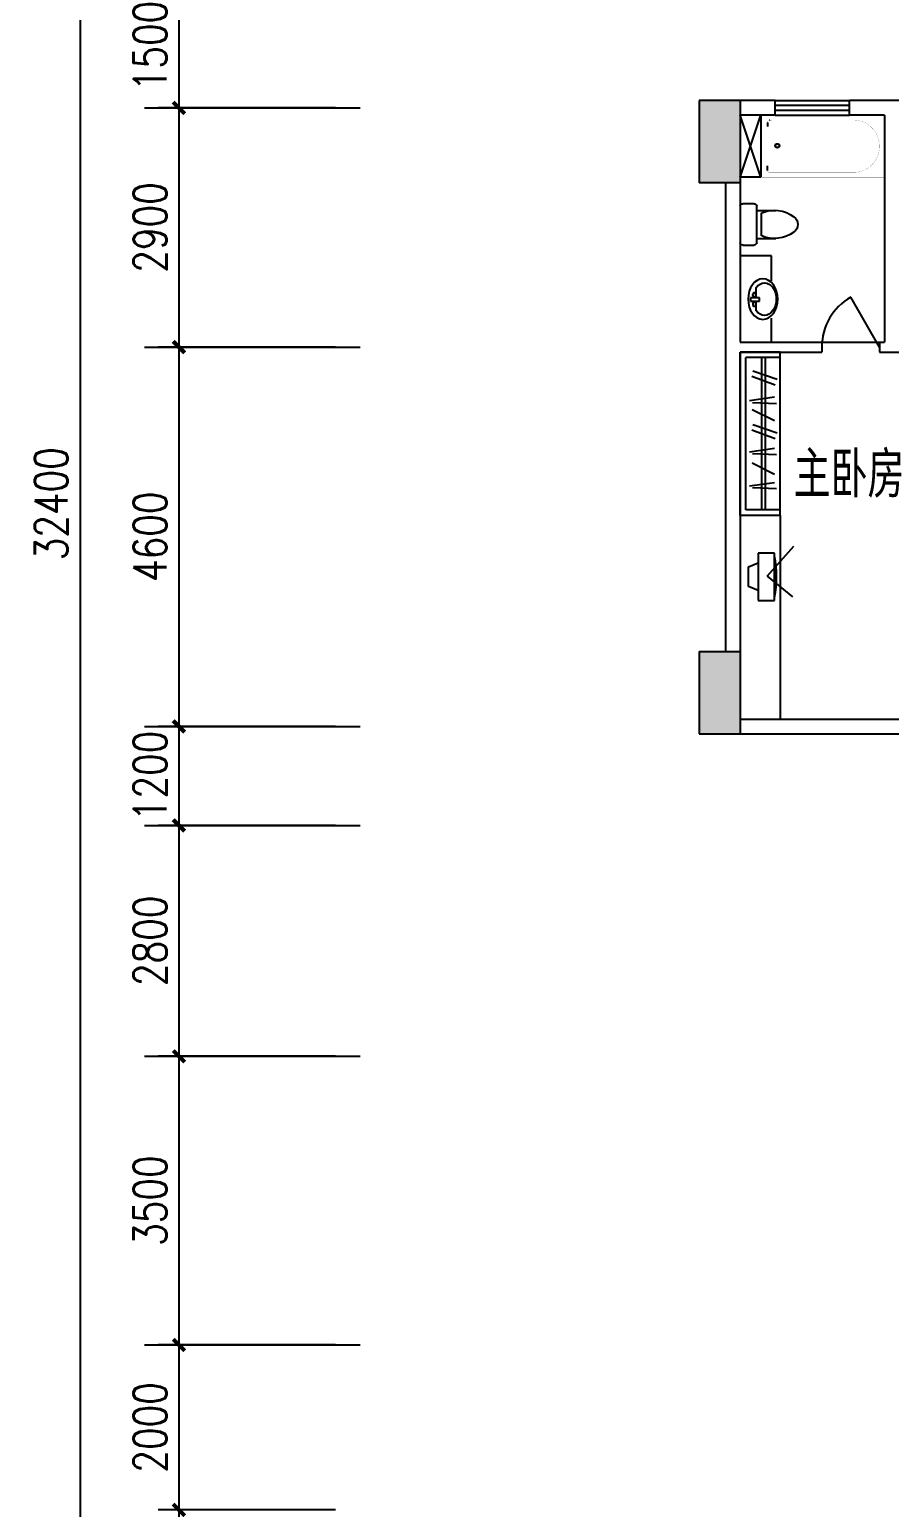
# Model space of a CAD drawing. Header units: millimetres. Extents: x 1386 to 54110, y 629 to 51584.
# Drawn here: x 2210 to 12642, y 10959 to 28879 of the extents above; entities that cross this region are included whole.
import ezdxf
from ezdxf.enums import TextEntityAlignment as Align

# ---------------------------------------------------------------- set-up
doc = ezdxf.new("R2010")
doc.units = ezdxf.units.MM
for name, color, linetype in [('COLUMN', 7, 'Continuous'), ('FUR', 6, 'Continuous'), ('PUB_DIM', 3, 'Continuous'), ('PUB_TEXT', 7, 'Continuous'), ('STAIR', 2, 'Continuous'), ('TOILET', 7, 'Continuous'), ('WALL', 4, 'Continuous'), ('WINDOW', 5, 'Continuous'), ('WINDOW_TEXT', 7, 'Continuous')]:
    doc.layers.add(name, color=color, linetype=linetype)
doc.styles.add('CHINA', font='romant', dxfattribs={"width": 0.8, "height": 150, "bigfont": 'fs64f'})
doc.styles.add('DIM_FONT', font='SIMPLEX.shx', dxfattribs={"width": 0.8})
doc.styles.add('HZ', font='TXT.SHX', dxfattribs={"width": 0.8, "bigfont": 'hztxt'})
doc.styles.add('SIMPLEX', font='SIMPLEX.SHX')
doc.styles.get("Standard").update_dxf_attribs({"font": 'arial.ttf'})
doc.dimstyles.new('AXIS', dxfattribs={"dimtxt": 300, "dimasz": 1, "dimexe": 250, "dimexo": 300, "dimgap": 150, "dimtad": 1, "dimdec": 0, "dimdsep": 46, "dimtxsty": 'DIM_FONT', "dimblk": '_DIMX', "dimblk1": 'ARCHTICK', "dimblk2": 'ARCHTICK', "dimcen": 0.1, "dimse1": 1, "dimse2": 1, "dimclrt": 7, "dimadec": 0, "dimazin": 0, "dimtfac": 1, "dimtdec": 0, "dimtix": 1, "dimtmove": 2, "dimatfit": 3, "dimldrblk": '_DIMX', "dimfxl": 1, "dimtolj": 1, "dimtzin": 0, "dimarcsym": 0})

# ---------------------------------------------------------------- blocks, each defined once
blk = doc.blocks.new('_DIMX')
at = {"const_width": 50}
blk.add_lwpolyline([(-70, -70), (70, 70)], dxfattribs=at)
blk = doc.blocks.new('*D134')
at = {"layer": 'DEFPOINTS', "color": 0, "transparency": 16777216}
for p in [(6222, 10929), (4022, 6929), (6222, 6929)]:
    blk.add_point(p, dxfattribs=at)
at = {"layer": 'PUB_DIM', "color": 0, "lineweight": -2, "transparency": 16777216}
for p, q in [((5922, 10929), (3772, 10929)), ((4022, 10928), (4022, 6930)), ((5922, 6929), (3772, 6929))]:
    blk.add_line(p, q, dxfattribs=at)
for p, rotation in [((4022, 10929), 90), ((4022, 6929), 270)]:
    blk.add_blockref('_DIMX', p, dxfattribs=dict(at, rotation=rotation))
at = {"layer": 'PUB_DIM', "color": 7, "transparency": 16777216, "insert": (3672, 8929), "char_height": 400, "attachment_point": 5, "rotation": 90, "style": 'DIM_FONT'}
blk.add_mtext('\\A1;4000', dxfattribs=at)
blk = doc.blocks.new('*D135')
at = {"layer": 'DEFPOINTS', "color": 0, "transparency": 16777216}
for p in [(6222, 39329), (2822, 6929), (6222, 6929)]:
    blk.add_point(p, dxfattribs=at)
at = {"layer": 'PUB_DIM', "color": 0, "lineweight": -2, "transparency": 16777216}
for p, q in [((5922, 39329), (2572, 39329)), ((2822, 39328), (2822, 6930)), ((5922, 6929), (2572, 6929))]:
    blk.add_line(p, q, dxfattribs=at)
for p, rotation in [((2822, 39329), 90), ((2822, 6929), 270)]:
    blk.add_blockref('_DIMX', p, dxfattribs=dict(at, rotation=rotation))
at = {"layer": 'PUB_DIM', "color": 7, "transparency": 16777216, "insert": (2472, 23129), "char_height": 400, "attachment_point": 5, "rotation": 90, "style": 'DIM_FONT'}
blk.add_mtext('\\A1;32400', dxfattribs=at)
blk = doc.blocks.new('*D119')
at = {"layer": 'DEFPOINTS', "color": 0, "transparency": 16777216}
for p in [(6222, 29429), (4022, 27929), (6222, 27929)]:
    blk.add_point(p, dxfattribs=at)
at = {"layer": 'PUB_DIM', "color": 0, "lineweight": -2, "transparency": 16777216}
for p, q in [((5922, 29429), (3772, 29429)), ((4022, 29428), (4022, 27930)), ((5922, 27929), (3772, 27929))]:
    blk.add_line(p, q, dxfattribs=at)
for p, rotation in [((4022, 29429), 90), ((4022, 27929), 270)]:
    blk.add_blockref('_DIMX', p, dxfattribs=dict(at, rotation=rotation))
at = {"layer": 'PUB_DIM', "color": 7, "transparency": 16777216, "insert": (3672, 28679), "char_height": 400, "attachment_point": 5, "rotation": 90, "style": 'DIM_FONT'}
blk.add_mtext('\\A1;1500', dxfattribs=at)
blk = doc.blocks.new('*D120')
at = {"layer": 'DEFPOINTS', "color": 0, "transparency": 16777216}
for p in [(6222, 16429), (4022, 12929), (6222, 12929)]:
    blk.add_point(p, dxfattribs=at)
at = {"layer": 'PUB_DIM', "color": 0, "lineweight": -2, "transparency": 16777216}
for p, q in [((5922, 16429), (3772, 16429)), ((4022, 16428), (4022, 12930)), ((5922, 12929), (3772, 12929))]:
    blk.add_line(p, q, dxfattribs=at)
for p, rotation in [((4022, 16429), 90), ((4022, 12929), 270)]:
    blk.add_blockref('_DIMX', p, dxfattribs=dict(at, rotation=rotation))
at = {"layer": 'PUB_DIM', "color": 7, "transparency": 16777216, "insert": (3672, 14679), "char_height": 400, "attachment_point": 5, "rotation": 90, "style": 'DIM_FONT'}
blk.add_mtext('\\A1;3500', dxfattribs=at)
blk = doc.blocks.new('*D121')
at = {"layer": 'DEFPOINTS', "color": 0, "transparency": 16777216}
for p in [(6222, 12929), (4022, 10929), (6222, 10929)]:
    blk.add_point(p, dxfattribs=at)
at = {"layer": 'PUB_DIM', "color": 0, "lineweight": -2, "transparency": 16777216}
for p, q in [((5922, 12929), (3772, 12929)), ((4022, 12928), (4022, 10930)), ((5922, 10929), (3772, 10929))]:
    blk.add_line(p, q, dxfattribs=at)
for p, rotation in [((4022, 12929), 90), ((4022, 10929), 270)]:
    blk.add_blockref('_DIMX', p, dxfattribs=dict(at, rotation=rotation))
at = {"layer": 'PUB_DIM', "color": 7, "transparency": 16777216, "insert": (3672, 11929), "char_height": 400, "attachment_point": 5, "rotation": 90, "style": 'DIM_FONT'}
blk.add_mtext('\\A1;2000', dxfattribs=at)
blk = doc.blocks.new('*D122')
at = {"layer": 'DEFPOINTS', "color": 0, "transparency": 16777216}
for p in [(6222, 25029), (4022, 20429), (6222, 20429)]:
    blk.add_point(p, dxfattribs=at)
at = {"layer": 'PUB_DIM', "color": 0, "lineweight": -2, "transparency": 16777216}
for p, q in [((5922, 25029), (3772, 25029)), ((4022, 25028), (4022, 20430)), ((5922, 20429), (3772, 20429))]:
    blk.add_line(p, q, dxfattribs=at)
for p, rotation in [((4022, 25029), 90), ((4022, 20429), 270)]:
    blk.add_blockref('_DIMX', p, dxfattribs=dict(at, rotation=rotation))
at = {"layer": 'PUB_DIM', "color": 7, "transparency": 16777216, "insert": (3672, 22729), "char_height": 400, "attachment_point": 5, "rotation": 90, "style": 'DIM_FONT'}
blk.add_mtext('\\A1;4600', dxfattribs=at)
blk = doc.blocks.new('*D123')
at = {"layer": 'DEFPOINTS', "color": 0, "transparency": 16777216}
for p in [(6222, 19229), (4022, 16429), (6222, 16429)]:
    blk.add_point(p, dxfattribs=at)
at = {"layer": 'PUB_DIM', "color": 0, "lineweight": -2, "transparency": 16777216}
for p, q in [((5922, 19229), (3772, 19229)), ((4022, 19228), (4022, 16430)), ((5922, 16429), (3772, 16429))]:
    blk.add_line(p, q, dxfattribs=at)
for p, rotation in [((4022, 19229), 90), ((4022, 16429), 270)]:
    blk.add_blockref('_DIMX', p, dxfattribs=dict(at, rotation=rotation))
at = {"layer": 'PUB_DIM', "color": 7, "transparency": 16777216, "insert": (3672, 17829), "char_height": 400, "attachment_point": 5, "rotation": 90, "style": 'DIM_FONT'}
blk.add_mtext('\\A1;2800', dxfattribs=at)
blk = doc.blocks.new('*D124')
at = {"layer": 'DEFPOINTS', "color": 0, "transparency": 16777216}
for p in [(6222, 20429), (4022, 19229), (6222, 19229)]:
    blk.add_point(p, dxfattribs=at)
at = {"layer": 'PUB_DIM', "color": 0, "lineweight": -2, "transparency": 16777216}
for p, q in [((4022, 20430), (4022, 20431)), ((5922, 20429), (3772, 20429)), ((4022, 20429), (4022, 19229)), ((5922, 19229), (3772, 19229)), ((4022, 19228), (4022, 19227))]:
    blk.add_line(p, q, dxfattribs=at)
for p, rotation in [((4022, 20429), 270), ((4022, 19229), 90)]:
    blk.add_blockref('_DIMX', p, dxfattribs=dict(at, rotation=rotation))
at = {"layer": 'PUB_DIM', "color": 7, "transparency": 16777216, "insert": (3672, 19829), "char_height": 400, "attachment_point": 5, "rotation": 90, "style": 'DIM_FONT'}
blk.add_mtext('\\A1;1200', dxfattribs=at)
blk = doc.blocks.new('*D125')
at = {"layer": 'DEFPOINTS', "color": 0, "transparency": 16777216}
for p in [(6222, 27929), (4022, 25029), (6222, 25029)]:
    blk.add_point(p, dxfattribs=at)
at = {"layer": 'PUB_DIM', "color": 0, "lineweight": -2, "transparency": 16777216}
for p, q in [((5922, 27929), (3772, 27929)), ((4022, 27928), (4022, 25030)), ((5922, 25029), (3772, 25029))]:
    blk.add_line(p, q, dxfattribs=at)
for p, rotation in [((4022, 27929), 90), ((4022, 25029), 270)]:
    blk.add_blockref('_DIMX', p, dxfattribs=dict(at, rotation=rotation))
at = {"layer": 'PUB_DIM', "color": 7, "transparency": 16777216, "insert": (3672, 26479), "char_height": 400, "attachment_point": 5, "rotation": 90, "style": 'DIM_FONT'}
blk.add_mtext('\\A1;2900', dxfattribs=at)
blk = doc.blocks.new('_DBLK')
blk.add_line((-0.5, 0), (0, -0.866))
blk.add_arc((-0.5, 0), 1, 300, 0)
at = {"style": 'SIMPLEX', "flags": 9}
blk.add_attdef('A', text='', height=1, dxfattribs=at).set_placement((0, 1.5), align=Align.MIDDLE)
blk = doc.blocks.new('_C14ZLJ')
for p, q in [((-990, 0), (990, 0)), ((990, -484), (990, 0)), ((-990, -484), (-990, 0)), ((-922, -68), (922, -68)), ((-922, -484), (-922, -68)), ((-670, -442), (-658, -148)), ((-594, -417), (-638, -112)), ((-495, -417), (-359, -145)), ((-257, -442), (-245, -148)), ((-180, -417), (-224, -112)), ((-61, -425), (44, -140)), ((8, -450), (108, -153)), ((155, -417), (291, -145)), ((364, -442), (376, -148)), ((441, -417), (397, -112)), ((589, -425), (694, -140)), ((658, -450), (758, -153)), ((922, -484), (922, -68)), ((-922, -263), (922, -263)), ((-922, -306), (922, -306)), ((-990, -484), (990, -484))]:
    blk.add_line(p, q)
at = {"style": 'DIM_FONT', "width": 0.8, "flags": 9}
for tag in ['XSIZE', 'YSIZE']:
    blk.add_attdef(tag, (0, 0), '', height=0.5, dxfattribs=at)
blk = doc.blocks.new('_C8ZQZ')
at = {"linetype": 'Continuous'}
for p, q in [((-228, -9), (-533, 243)), ((-316, 288), (-316, -288)), ((-116, 288), (-316, 288)), ((-116, -288), (-116, 288)), ((-116, 168), (0, 120)), ((0, 120), (0, -120)), ((-228, -9), (-550, -369)), ((0, -120), (-116, -168)), ((-316, -288), (-116, -288))]:
    blk.add_line(p, q, dxfattribs=at)
blk.add_arc((960, 0), 1300, 168.8979, 191.1021, dxfattribs=at)
at = {"style": 'DIM_FONT', "width": 0.8, "flags": 9}
for tag in ['XSIZE', 'YSIZE']:
    blk.add_attdef(tag, (0, 0), '', height=0.5, dxfattribs=at)
blk = doc.blocks.new('_WBLK')
for p, q in [((-0.5, 0.5), (0.5, 0.5)), ((0.5, 0.167), (-0.5, 0.167)), ((0.5, -0.167), (-0.5, -0.167)), ((-0.5, -0.5), (0.5, -0.5))]:
    blk.add_line(p, q)
at = {"layer": 'WINDOW_TEXT', "style": 'SIMPLEX', "flags": 9}
blk.add_attdef('A', text='', height=1, dxfattribs=at).set_placement((0, 1.5), align=Align.MIDDLE)
blk = doc.blocks.new('M_E4')
for p, q in [((670, -80), (670, -137)), ((670, -86), (670, -97)), ((670, -663), (670, -614))]:
    blk.add_line(p, q)
at = {"const_width": 1.5}
for points in [[(-750, -750), (-750, 0)], [(-750, 0), (750, 0)], [(750, 0), (750, -750)], [(608, -56), (640, -56)], [(670, -90), (670, -656)], [(670, -663), (670, -655)], [(750, -750), (-750, -750)]]:
    blk.add_lwpolyline(points, dxfattribs=at)
for points in [[(-399, -56, 0.930688), (-388, -693, 0.930688)], [(670, -86, 0.414214), (640, -56, 0.414214)], [(670, -90, 0.041784), (670, -85, 0.412615)], [(640, -693, 0.414214), (670, -663, 0.414214)]]:
    blk.add_lwpolyline(points, format="xyb", dxfattribs=at)
at = {"const_width": 1.5, "flags": 128}
for points in [[(-399, -56), (608, -56)], [(-399, -694), (645, -692)]]:
    blk.add_lwpolyline(points, dxfattribs=at)
for radius in [25, 23]:
    blk.add_circle((550, -381), radius)
blk.add_arc((640, -663), 30, 270, 280.176)
at = {"width": 0.8, "flags": 9}
for tag in ['XSIZE', 'YSIZE']:
    blk.add_attdef(tag, (0, 0), '', height=0.5, dxfattribs=at)
blk = doc.blocks.new('M_E24TTP')
at = {"layer": 'TOILET', "color": 7}
for p, q in [((-170, 200), (-170, 430)), ((170, 200), (170, 430)), ((-220, 200), (220, 200)), ((-140, 260), (140, 260)), ((-250, 30), (-250, 170)), ((220, 0), (-220, 0)), ((250, 170), (250, 30))]:
    blk.add_line(p, q, dxfattribs=at)
for centre, radius, start, end in [((227, 413), 398, 143.3619, 202.5495), ((0, 590), 110, 33.4509, 146.5491), ((-227, 413), 398, 337.4505, 36.6381), ((-220, 170), 30, 90, 180), ((220, 170), 30, 0, 90), ((-220, 30), 30, 180, 270), ((220, 30), 30, 270, 0)]:
    blk.add_arc(centre, radius, start, end, dxfattribs=at)
at = {"style": 'DIM_FONT', "width": 0.8, "flags": 9}
for tag in ['XSIZE', 'YSIZE']:
    blk.add_attdef(tag, (0, 0), '', height=0.5, dxfattribs=at)
blk = doc.blocks.new('M_E33IEP')
at = {"linetype": 'Continuous'}
for p, q in [((44, -21), (44, 20)), ((44, 20), (194, 20)), ((135, 135), (135, 20)), ((194, 20), (194, -21)), ((194, -21), (44, -21)), ((135, -21), (135, -144))]:
    blk.add_line(p, q, dxfattribs=at)
for centre, radius in [((248, -5), 246), ((106, 56), 26.7), ((105, -55), 26.7)]:
    blk.add_circle(centre, radius, dxfattribs=at)
blk.add_arc((274, -5), 197, 225.2527, 134.7473, dxfattribs=at)
at = {"style": 'DIM_FONT', "width": 0.8, "flags": 9}
for tag in ['XSIZE', 'YSIZE']:
    blk.add_attdef(tag, (0, 0), '', height=0.5, dxfattribs=at)
at = {"linetype": 'Continuous', "style": 'CHINA', "width": 0.8, "flags": 9}
for tag in ['XSIZE', 'YSIZE']:
    blk.add_attdef(tag, (2, -251), '', height=150, dxfattribs=at)

msp = doc.modelspace()

# ---------------------------------------------------------------- hatches: boundary and pattern name
at = {"layer": 'COLUMN'}
h = msp.add_hatch(color=256, dxfattribs=at)
h.paths.add_polyline_path([(10331.2, 27018.8), (10741.2, 27018.8), (10741.2, 27928.8), (10331.2, 27928.8)])
h.paths.add_polyline_path([(10741.2, 27018.8), (10831.2, 27018.8), (10831.2, 27928.8), (10741.2, 27928.8)])
h.paths.add_polyline_path([(10741.2, 27928.8), (10741.2, 28018.8), (10331.2, 28018.8), (10331.2, 27928.8)])
h.paths.add_polyline_path([(10831.2, 28018.8), (10741.2, 28018.8), (10741.2, 27928.8), (10831.2, 27928.8)])
h = msp.add_hatch(color=256, dxfattribs=at)
h.paths.add_polyline_path([(10331.2, 20428.8), (10741.2, 20428.8), (10741.2, 21338.8), (10331.2, 21338.8)])
h.paths.add_polyline_path([(10831.2, 21338.8), (10741.2, 21338.8), (10741.2, 20428.8), (10831.2, 20428.8)])
h.paths.add_polyline_path([(10741.2, 20338.8), (10831.2, 20338.8), (10831.2, 20428.8), (10741.2, 20428.8)])
h.paths.add_polyline_path([(10331.2, 20428.8), (10331.2, 20338.8), (10741.2, 20338.8), (10741.2, 20428.8)])

# ---------------------------------------------------------------- linework, layer by layer
at = {"layer": 'FUR'}
for p, q in [((10831.2, 27088.8), (11081.2, 27838.8)), ((11081.2, 27088.8), (10831.2, 27838.8)), ((11081.2, 27838.8), (11081.2, 27088.8)), ((11081.2, 27088.8), (10831.2, 27088.8)), ((11211.7, 26133.5), (10831.2, 26133.5)), ((11211.7, 25830.9), (11211.7, 26133.5)), ((11207.5, 25378.8), (11207.5, 25088.8)), ((11315.1, 22988.2), (11315.1, 20518.8))]:
    msp.add_line(p, q, dxfattribs=at)
at = {"layer": 'PUB_DIM'}
for p, q in [((3602.5, 27928.8), (6222.1, 27928.8)), ((3602.5, 25028.8), (6222.1, 25028.8)), ((3602.5, 20428.8), (6222.1, 20428.8)), ((3602.5, 19228.8), (6222.1, 19228.8)), ((3602.5, 16428.8), (6222.1, 16428.8)), ((3602.5, 12928.8), (6222.1, 12928.8))]:
    msp.add_line(p, q, dxfattribs=at)
for points in [[(3602.5, 27928.8), (6222.1, 27928.8)], [(3602.5, 25028.8), (6222.1, 25028.8)], [(3602.5, 20428.8), (6222.1, 20428.8)], [(3602.5, 19228.8), (6222.1, 19228.8)], [(3602.5, 16428.8), (6222.1, 16428.8)], [(3602.5, 12928.8), (6222.1, 12928.8)]]:
    msp.add_lwpolyline(points, dxfattribs=at)
at = {"layer": 'STAIR'}
msp.add_line((11821.2, 25088.8), (12521.2, 25088.8), dxfattribs=at)
at = {"layer": 'WALL'}
for p, q in [((10331.2, 28018.8), (10331.2, 27018.8)), ((11256.2, 28018.8), (10331.2, 28018.8)), ((10831.2, 28018.8), (10831.2, 25088.8)), ((11256.2, 27838.8), (11256.2, 28018.8)), ((13101.2, 28018.8), (12156.2, 28018.8)), ((12156.2, 27838.8), (12156.2, 28018.8)), ((11256.2, 27838.8), (10831.2, 27838.8)), ((12581.2, 27838.8), (12156.2, 27838.8)), ((12581.2, 27838.8), (12581.2, 25088.8)), ((10831.2, 27018.8), (10331.2, 27018.8)), ((10651.2, 27018.8), (10651.2, 21338.8)), ((10831.2, 25088.8), (11821.2, 25088.8)), ((11821.2, 25088.8), (11821.2, 24968.8)), ((12521.2, 25088.8), (12581.2, 25088.8)), ((12521.2, 25088.8), (12521.2, 24968.8)), ((10831.2, 24968.8), (10831.2, 20338.8)), ((10831.2, 24968.8), (11821.2, 24968.8)), ((12521.2, 24968.8), (14981.2, 24968.8)), ((10331.2, 21338.8), (10831.2, 21338.8)), ((10331.2, 21338.8), (10331.2, 20338.8)), ((10831.2, 20518.8), (12881.2, 20518.8)), ((10331.2, 20338.8), (12881.2, 20338.8))]:
    msp.add_line(p, q, dxfattribs=at)

# ---------------------------------------------------------------- block references
at = {"layer": 'FUR'}
for name, p, rotation in [('M_E4', (11831.2, 27088.8), 179.9999999999983), ('_C14ZLJ', (10831.2, 23978.5), 89.9999999999983), ('_C8ZQZ', (10932, 22243.7), 179.9999999999983)]:
    msp.add_blockref(name, p, dxfattribs=dict(at, rotation=rotation))
at = {"layer": 'FUR', "color": 6, "xscale": -1, "rotation": 269.9999999999984}
msp.add_blockref('M_E24TTP', (10831.2, 26516.4), dxfattribs=at)
at = {"layer": 'FUR', "xscale": -0.73022, "rotation": 180}
msp.add_blockref('M_E33IEP', (10924.8, 25605.2), dxfattribs=at)
at = {"layer": 'WINDOW'}
for name, p, xscale, yscale, zscale, rotation in [('_WBLK', (11706.2, 27928.8), 900, 180, 900, 359.9999999999984), ('_DBLK', (12171.2, 25028.8), 700, 700, 700, 179.9999999999983)]:
    msp.add_blockref(name, p, dxfattribs=dict(at, xscale=xscale, yscale=yscale, zscale=zscale, rotation=rotation))

# ---------------------------------------------------------------- texts
at = {"layer": 'PUB_TEXT', "style": 'HZ', "width": 0.8}
msp.add_text('主卧房', height=560, rotation=360, dxfattribs=at).set_placement((11479.5, 23201.7))

# ---------------------------------------------------------------- dimensions: what is measured, and where the dimension line sits
at = {"layer": 'PUB_DIM'}
dim = msp.add_aligned_dim(p1=(6222.1, 39328.8), p2=(6222.1, 6928.8), distance=-3400, dimstyle='AXIS', override={"dimtxt": 400, "dimblk1": '_DIMX', "dimblk2": '_DIMX', "dimsah": 1, "dimse1": 0, "dimse2": 0}, dxfattribs=at)
dim.commit()
dim.dimension.update_dxf_attribs({"geometry": '*D135', "text_midpoint": (2472.1, 23128.8)})
for base, p1, p2, picture, middle in [((4022.1, 27928.8), (6222.1, 29428.8), (6222.1, 27928.8), '*D119', (3672.1, 28678.8)), ((4022.1, 25028.8), (6222.1, 27928.8), (6222.1, 25028.8), '*D125', (3672.1, 26478.8)), ((4022.1, 20428.8), (6222.1, 25028.8), (6222.1, 20428.8), '*D122', (3672.1, 22728.8)), ((4022.1, 19228.8), (6222.1, 20428.8), (6222.1, 19228.8), '*D124', (3672.1, 19828.8)), ((4022.1, 16428.8), (6222.1, 19228.8), (6222.1, 16428.8), '*D123', (3672.1, 17828.8)), ((4022.1, 12928.8), (6222.1, 16428.8), (6222.1, 12928.8), '*D120', (3672.1, 14678.8)), ((4022.1, 10928.8), (6222.1, 12928.8), (6222.1, 10928.8), '*D121', (3672.1, 11928.8)), ((4022.1, 6928.8), (6222.1, 10928.8), (6222.1, 6928.8), '*D134', (3672.1, 8928.8))]:
    dim = msp.add_linear_dim(base=base, p1=p1, p2=p2, angle=90, dimstyle='AXIS', override={"dimtxt": 400, "dimblk1": '_DIMX', "dimblk2": '_DIMX', "dimsah": 1, "dimse1": 0, "dimse2": 0}, dxfattribs=at)
    dim.commit()
    dim.dimension.update_dxf_attribs({"geometry": picture, "text_midpoint": middle})

doc.saveas('drawing.dxf')
